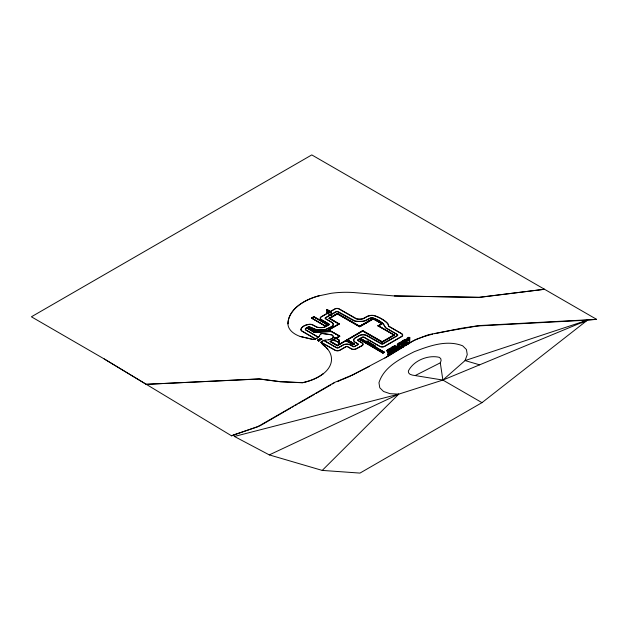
<?xml version="1.0" encoding="UTF-8"?>
<svg xmlns="http://www.w3.org/2000/svg" width="628" height="628" viewBox="0 0 628 628"><rect width="100%" height="100%" fill="white"/><g stroke="black" fill="none" stroke-linecap="round" stroke-linejoin="round"><path stroke-width="0.94" d="M404.785 344.474L404.055 344.05L402.03 345L401.881 346.507L405.288 344.646L405.225 339.395L402.454 340.784L402.171 342.189L403.058 342.692L404.958 341.758L404.958 342.331L403.506 343.288L403.396 344.568L404.785 344.018L404.785 344.474L402.752 345.416L402.297 347.355L399.392 348.783L399.479 347.237L400.829 346.609L398.749 344.45L398.749 343.273L401.794 341.365L402.729 341.938L402.564 343.453L401.025 344.27L400.295 343.846L401.834 343.029L401.794 341.365M405.084 344.984C406.913 347.347 407.674 335.234 403.176 341.2L403.058 342.692M408.231 343.854L408.239 342.59L407.509 342.166L407.619 343.516L408.922 342.519C409.613 337.746 409.589 335.203 405.869 339.646L405.869 341.004M408.702 342.888L409.644 342.935L409.856 337.77L408.93 337.26M399.612 348.901L398.662 348.367L398.749 346.821L400.107 346.193L400.829 346.609M390.137 348.964L389.015 351.185L389.187 354.161L387.743 354.993L387.759 351.908L386.73 350.502L387.884 349.411L389.148 350.73L390.106 349.05M386.73 350.84L388.489 352.332L388.473 355.409L389.909 354.577L389.745 351.609L390.859 349.38L389.062 348.815L388.418 350.306L389.148 350.73M406.944 340.29L407.917 339.034L408.64 339.45L408.498 340.392L406.944 340.29L407.776 339.968L407.917 339.034M407.666 340.714L408.64 339.45M326.662 310.836L331.553 313.27L326.662 310.836L326.748 309.573M326.905 312.187C326.725 312.344 326.913 313.505 326.725 312.571M326.772 312.32L327.133 312.328M331.466 312.116L326.874 309.416L326.858 310.829M331.105 314.958C332.016 314.063 331.27 316.269 331.356 315.115M404.785 344.018L404.055 343.602L402.666 344.152L402.964 342.543L404.236 341.907L404.958 342.331M334.614 337.299L334.371 340.117L339.026 342.684L339.026 340.109L334.332 337.33L339.112 339.921L338.908 342.755L338.908 340.07M334.206 340.195C335.344 340.721 333.978 341.287 334.418 340.557M338.932 342.7L338.751 343.092M366.94 341.122C368.597 340.4 371.933 346.122 366.893 342.543L366.878 341.177L366.831 342.786M369.083 344.034L369.256 342.511L367.019 341.185M369.916 342.872L369.908 344.285L370.033 342.872L372.294 344.262L372.365 345.643M369.916 344.434L369.994 344.27M369.908 344.489L372.333 345.604M372.137 344.277L369.978 343.006M375.144 345.934C367.411 340.761 382.036 350.659 372.906 346.012L372.914 344.654M372.804 346.154L372.906 344.67M390.074 353.171L391.087 352.928L391.927 350.455L392.555 352.072L393.78 351.099L392.312 346.797L391.087 347.755L389.957 352.983L391.582 353.595L392.649 350.871L393.285 352.496L394.51 351.523L393.293 347.268L392.571 346.844M395.978 348.823L396.574 349.765L397.657 348.933C399.848 344.45 397.618 340.816 396.817 347.025L397.54 347.441C398.348 341.24 400.578 344.874 398.38 349.349L397.304 350.189L395.978 348.823C393.701 355.943 393.521 340.313 395.271 347.794L395.993 348.21L397.132 346.892L397.54 347.441M390.804 353.595L391.817 348.171L393.293 347.268M391.55 349.686L391.896 348.289L392.885 349.749L391.55 349.686L392.885 349.749M392.272 350.102L392.626 348.713M395.993 348.21C394.251 340.729 394.423 356.359 396.708 349.239M319.707 336.113L319.236 336.482L320.162 334.41L321.685 333.531L320.398 334.175M104.217 358.941L231.591 435.832L233.553 434.882L234.409 436.46L398.741 394.141L442.881 380.066L440.291 362.843L441.107 360.621L440.801 358.753L439.404 357.363C428.155 354.592 413.538 360.543 408.341 371.062L408.647 372.93L410.045 374.312L412.447 375.12L442.881 380.066L481.99 402.642L587.455 320.154L596.6 319.346L311.786 154.912L31.4 316.795L104.217 358.941L146.198 384.32L259.191 379.014L280.308 381.753L302.5 382.766A45.381 26.203 0 0 0 323.122 373.864A42.249 24.39 0 0 0 327.777 349.262L325.053 346.334A22.663 13.086 0 0 1 321.269 342.621L321.269 342.731A22.663 13.086 0 0 0 325.053 346.444L325.053 346.334M395.271 347.794L396.401 346.475L396.817 347.025M321.081 342.26L323.875 340.274L336.514 347.574A1.366 0.793 0 0 0 338.453 347.574L343.367 344.764A5.574 3.218 0 0 1 350.479 344.89L353.164 346.444A0.856 0.495 0 0 0 354.349 346.452L357.819 344.599A0.793 0.455 0 0 0 357.842 343.94L354.624 342.04A5.574 3.218 0 0 1 355.33 337.754L359.506 335.391A5.88 3.391 0 0 1 363.95 334.693L366.689 335.321L382.201 343.948L397.108 335.674L397.508 335.109L397.116 334.559M406.19 344.003L405.468 343.045L406.968 344.623L406.261 344.215L407.509 342.166M408.239 342.59L407.242 344.458L406.489 344.089M399.479 344.866L399.722 343.281L402.729 341.938M329.3 317.98L339.285 324.024L327.588 330.775L314.628 331.301L314.754 330.815L327.439 330.304L338.798 324.024L329.056 318.396L337.291 313.364L359.805 326.372L371.556 319.628M332.699 338.264L332.958 337.817A4.851 2.802 0 0 0 331.725 334.771L322.863 333.507A2.214 1.28 0 0 0 322.211 333.452L321.685 333.641M406.19 343.469L407.219 342.174L405.869 341.679L407.219 342.174M398.662 348.367L401.818 346.625L401.818 345.479L400.295 343.846M287.962 323.75L287.962 323.86A53.922 31.133 0 0 1 319.275 295.78L319.275 295.67A53.922 31.133 0 0 0 287.962 323.75A25.685 14.829 0 0 0 300.168 336.459L312.132 339.293A2.669 1.539 0 0 0 314.652 339.316L318.522 337.299L319.236 336.365M406.599 342.095L406.599 340.07L408.012 338.492L409.856 337.77M387.452 351.256L388.606 349.827M234.409 436.46L269.294 454.9L322.235 470.411L398.741 394.141L390.012 393.67L383.551 391.487L379.775 387.759L378.959 382.719C383.873 366.846 400.444 358.714 414.237 351.711C429.301 345.91 446.783 339.528 462.663 345.808L466.431 349.545L467.256 354.584L465.065 360.574L442.881 380.066L587.455 320.154L476.008 326.058L461.525 328.256L428.422 334.732L415.132 339.732L388.803 355.833L351.397 375.662M332.353 338.578L332.699 338.154M327.086 312.32L326.89 312.1M331.451 312.077L326.693 309.416M334.693 340.494L334.543 340.015M338.673 342.912L339.246 342.849M339.206 343.124L338.932 342.778M372.106 345.714L372.137 344.223M331.953 338.861L328.695 339.827L332.353 338.468M384.901 358.031L403.223 346.821M406.41 344.874L411.984 341.467L418.994 338.366M331.553 311.975L331.38 313.372M318.522 337.299L315.617 338.861L302.28 331.16A3.988 2.3 0 0 1 301.236 328.899L301.817 327.91A10.401 6.005 0 0 1 307.171 324.817L308.89 324.48A4.129 2.386 0 0 1 312.846 325.108L317.077 327.314A10.864 6.272 0 0 0 324.331 327.345L328.672 325.084A1.374 0.793 0 0 0 328.852 323.875L321.151 319.432A3.266 1.884 0 0 1 321.363 316.897L335.007 309.015A2.865 1.656 0 0 1 339.199 309.102L355.95 318.773A7.756 4.474 0 0 0 363.643 318.608L367.105 316.622A8.242 4.757 0 0 1 368.746 315.97L370.653 315.554A6.162 3.556 0 0 1 373.825 315.641L375.591 316.174A36.691 21.187 0 0 1 386.267 322.313L387.421 323.459A11.359 6.555 0 0 1 387.931 324.268L388.175 324.817A11.359 6.555 0 0 1 388.394 325.948L388.426 326.042A3.046 1.758 0 0 0 389.03 326.536L401.402 333.68A3.548 2.049 0 0 1 401.732 336.357L384.383 346.373A3.407 1.963 0 0 1 379.799 346.248L364.146 337.212A1.758 1.013 0 0 0 361.916 337.33L357.85 339.693A1.452 0.84 0 0 0 358.07 340.714L361.854 342.896A3.399 1.963 0 0 1 361.634 345.793L356.084 348.76A3.517 2.033 0 0 1 351.664 348.933L347.755 346.672A1.46 0.84 0 0 0 345.753 346.711L339.905 350.086A3.423 1.978 0 0 1 335.14 350.134L321.128 342.378M323.679 340.494L336.318 347.684A1.672 0.966 0 0 0 338.516 347.755L343.54 344.882A5.299 3.062 0 0 1 350.298 345.007L353.077 346.609A1.13 0.652 0 0 0 354.42 346.625L358.101 344.654A1.068 0.612 0 0 0 358.133 343.885L354.844 341.946A5.299 3.062 0 0 1 355.511 337.872L359.679 335.517A5.605 3.234 0 0 1 365.747 335.179L381.196 343.916A1.641 0.95 0 0 0 383.198 343.916L397.446 335.69A1.641 0.95 0 0 0 397.446 334.536L385.553 327.573L383.056 323.53A32.852 18.966 0 0 0 373.495 318.027L372.663 317.752A2.324 1.342 0 0 0 371.274 317.752A4.42 2.551 0 0 0 369.46 318.38L364.79 320.775A11.594 6.696 0 0 1 355.071 320.979L338.037 311.567A1.649 0.95 0 0 0 336.027 311.567L325.382 317.721A1.437 0.824 0 0 0 325.382 318.726L332.071 322.635A5.22 3.014 0 0 1 331.474 326.623L325.587 329.441A14.703 8.486 0 0 1 315.766 329.394L309.282 326.717A6.563 3.792 0 0 0 305.334 328.797L305.334 329.794L318.325 337.409M371.823 319.683L373.126 318.961L381.596 323.577L377.97 325.948L382.083 323.577L381.596 323.577L378.449 325.948L382.083 323.852L373.126 318.404L359.561 326.23L359.561 326.788L373.362 318.82L359.561 326.788L337.291 313.929L329.543 318.396L337.048 314.063M311.464 317.964L313.89 316.567L327.447 324.393L325.029 326.073L311.464 317.964L325.029 325.791L327.447 324.393M311.464 318.247L313.89 316.85M326.96 324.393L313.89 317.124L311.951 317.964M331.498 331.608L313.969 332.314L307.382 328.24L308.835 327.4L314.754 330.815L308.591 327.533M307.382 328.515L308.835 327.675M314.628 331.301L308.835 327.957L307.869 328.24M329.056 318.396L337.291 313.647L359.561 326.23M327.204 324.26L325.029 325.516L325.029 326.073M327.439 330.587L339.285 323.742M317.548 340.195L320.641 338.406L321.905 339.136L320.641 338.523L317.548 340.195L318.804 341.035L317.548 340.313M318.804 341.035L321.905 339.136M328.695 339.709L326.403 340.007A3.352 1.939 0 0 0 325.712 340.148L323.875 340.384L321.261 341.781M378.205 325.532L394.431 335.179L382.083 342.307L362.709 331.121L337.307 345.793L330.147 341.656L334.426 338.9M336.043 337.974L339.277 336.106L328.577 329.928L339.764 336.106L328.821 330.061M330.147 341.656L339.764 336.106M339.764 336.38L330.626 341.381M337.048 313.505L359.561 326.505L373.362 318.537M382.083 342.307L382.083 341.75L362.709 330.564L337.063 345.651L362.709 330.846L382.201 341.765M375.458 346.899L384.367 352.332L382.915 353.164L359.671 339.465L361.124 338.625L373.77 345.926M359.671 339.748L361.124 338.908M382.915 353.164L383.889 352.049L361.124 339.191L360.158 339.465M354.498 343.697L353.046 344.536L346.02 340.761L353.046 344.811L354.498 343.971L347.472 339.921M381.84 341.891L394.188 334.755M382.083 342.024L394.431 334.897M384.367 352.049L382.915 352.889L359.671 339.465M260.926 425.258L283.942 411.968M284.767 411.489L290.521 408.169M292.161 407.219L293.81 406.269M295.45 405.319L297.099 404.369M298.74 403.427L314.361 394.408M316.002 393.458L320.939 390.608M321.756 390.137L330.799 384.917M332.447 383.967L334.088 383.017M401.818 346.625L402.791 347.143L403.6 346.68M481.99 402.642L359.977 473.088L322.235 470.411M359.561 326.505L371.847 319.699M381.29 323.396L382.067 322.973L383.527 324.26L385.702 327.949L397.108 334.551M369.366 366.36L352.677 374.822L334.096 382.64L257.307 426.969L233.553 434.882M415.681 375.301L440.291 362.843M402.964 341.962L404.236 341.342L404.958 341.758M269.294 454.9L398.741 394.141M581.206 322.933L587.455 320.154L465.065 360.574L479.635 364.837M300.168 336.459L312.132 339.183A2.669 1.539 0 0 0 314.652 339.199L315.617 338.971M337.377 381.636L341.483 379.909M342.307 379.563L350.526 376.101M324.04 340.478L325.712 340.148M419.794 338.084L423.79 336.671M231.591 435.832L260.102 425.729M424.654 336.388L432.614 334.096M334.269 340.203L339.128 342.629M334.543 340.533L334.418 340.093M339.183 343.006L338.759 342.982M338.924 343.178C338.013 343.893 340.329 343.335 338.735 343.1M375.23 346.044L375.261 347.386M319.275 295.78L331.192 293.292A63.601 36.722 0 0 1 356.28 292.774L394.353 295.953L479.156 297.421L544.515 289.273L479.156 297.303L394.353 295.953M434.466 333.696L449.538 330.783M450.48 330.603L480.082 325.524L596.6 319.346M321.889 333.476L322.211 333.57A2.214 1.28 0 0 1 322.863 333.617L331.725 334.889A4.851 2.802 0 0 1 332.958 337.927M323.122 373.864L323.122 373.746A45.381 26.203 0 0 1 302.5 382.656L280.308 381.643L259.191 378.904L146.198 384.32M314.628 331.019L327.588 330.775M314.306 331.113L327.957 330.564M329.441 330.705L329.888 330.681M313.647 332.134L331.176 331.427M372.938 346.036L373.087 346.421L372.82 346.099M367.105 342.598L369.319 343.861M407.282 338.076L408.012 338.492M373.126 318.679L382.083 323.852M406.999 339.615L408.498 340.392M405.869 339.646L406.599 340.07M405.225 339.395L406.128 339.976M408.922 342.519L409.644 342.935M377.97 325.673L394.431 335.179M377.97 325.948L393.944 334.897M407.431 343.383L408.341 343.932M402.454 340.784L403.176 341.2M402.273 341.059L403.003 341.475M402.964 342.543L403.694 342.959M402.776 342.872L403.506 343.288M405.288 344.646L406.018 345.062M401.834 343.029L402.564 343.453M402.666 344.152L403.506 344.686M399 342.864L399.722 343.281M402.03 345L402.752 345.416M398.749 343.273L399.479 343.689M401.881 345.329L402.611 345.745M401.818 345.479L402.548 345.902L401.025 344.27M398.45 343.681L399.314 344.277M401.881 346.507L402.791 347.143M397.508 344.042L398.238 344.458M397.328 344.262L398.058 344.686M401.567 346.931L402.297 347.355M399 346.507L399.73 346.923M398.749 346.821L399.479 347.237M394.784 345.533L395.679 345.989M396.401 346.475L397.296 346.923M395.664 346.899L396.386 347.323M393.882 346.122L394.612 346.538M393.717 346.366L394.447 346.789M397.657 348.933L398.38 349.349M392.312 346.797L393.034 347.221M396.574 349.765L397.469 350.181M391.228 347.425L391.951 347.841M391.087 347.755L391.817 348.171M395.593 350.33L396.323 350.754M395.404 350.55L396.127 350.974M394.266 350.762L395.2 351.272M393.834 350.722L394.565 351.138M389.384 348.634L390.859 349.38M393.78 351.099L394.51 351.523M327.8 313.184L330.509 314.746M390.137 349.27L390.859 349.686M389.062 348.815L389.792 349.239M391.927 350.455L392.649 350.871M327.408 313.411L330.116 314.973M391.644 350.612L392.374 351.036M392.398 351.97L393.285 352.496M387.68 349.443L388.41 349.867M389.015 351.185L389.745 351.609M391.087 352.928L391.817 353.344M386.73 350.502L387.452 350.919M390.859 353.171L391.582 353.595M389.957 352.983L390.687 353.407M387.759 351.908L388.489 352.332M329.056 318.121L339.285 324.024M389.297 353.823L390.019 354.239M389.187 354.161L389.909 354.577M360.88 338.767L384.367 352.332M387.578 354.883L388.473 355.409M359.915 339.324L383.159 352.748M313.647 316.708L327.447 324.676M354.498 343.971L347.229 339.779L354.011 343.697L353.046 344.811M353.289 344.395L346.264 340.619M307.626 328.099L314.102 331.835L330.721 331.443M330.383 341.24L337.307 345.235L337.307 345.793M307.382 328.24L314.416 332.298M330.147 341.381L337.307 345.51M318.522 337.181L305.561 329.7L305.585 328.86A6.288 3.627 0 0 1 309.369 326.866L315.672 329.543A14.978 8.651 0 0 0 325.673 329.59L331.663 326.741A5.495 3.171 0 0 0 332.291 322.541L325.697 318.694A1.154 0.667 0 0 1 325.689 317.752L337.032 311.535L353.548 320.743L355.927 321.332L363.008 321.363L366.148 320.516L370.661 318.066L373.346 318.161A32.578 18.809 0 0 1 382.067 322.973M321.128 342.268L334.959 350.251A3.69 2.135 0 0 0 340.086 350.204L346.059 346.766A1.185 0.683 0 0 1 347.574 346.789L351.868 349.192A3.792 2.19 0 0 0 356.264 348.878L362.238 345.667A3.674 2.12 0 0 0 362.442 343.053L358.156 340.525A1.177 0.683 0 0 1 358.086 339.779L362.105 337.448A1.492 0.864 0 0 1 363.848 337.291L379.618 346.366A3.682 2.127 0 0 0 384.556 346.491L401.944 336.459A3.823 2.206 0 0 0 401.606 333.57L389.227 326.427A2.787 1.609 0 0 1 388.677 325.971L388.669 325.963A11.634 6.712 0 0 0 388.442 324.786L388.198 324.221A11.634 6.712 0 0 0 387.672 323.396L386.495 322.227A36.966 21.344 0 0 0 375.74 316.041L373.911 315.491A6.437 3.713 0 0 0 370.591 315.405L368.62 315.829A8.494 4.906 0 0 0 366.925 316.504L362.937 318.663A7.481 4.317 0 0 1 356.657 318.789L339.096 308.819A3.14 1.813 0 0 0 334.818 308.898L321.167 316.787A3.533 2.041 0 0 0 320.947 319.534L328.766 324.056A1.099 0.636 0 0 1 328.64 324.896L324.244 327.196A10.59 6.115 0 0 1 317.171 327.164L313.034 324.99A4.396 2.536 0 0 0 308.827 324.331L307.061 324.668A10.676 6.162 0 0 0 301.566 327.847L300.977 328.86A4.255 2.457 0 0 0 302.084 331.27L315.358 339.049M327.777 349.152L325.916 347.158M398.749 344.45L400.107 346.193M387.884 349.411L388.418 350.306M321.081 342.15L321.269 342.731M391.896 348.289L392.155 349.333M327.463 330.501L327.463 330.783M404.236 341.342L404.236 341.907M404.055 343.602L404.055 344.05M373.126 318.404L373.126 318.961M362.709 330.564L362.709 331.121M361.124 338.625L361.124 339.191M337.291 313.364L337.291 313.929M325.265 325.932L311.708 318.106M321.709 339.356L320.453 338.633M319 340.925L317.737 340.195M314.102 332.11L313.969 332.314M313.89 316.567L313.89 317.124M308.835 327.4L308.835 327.957"/></g></svg>
